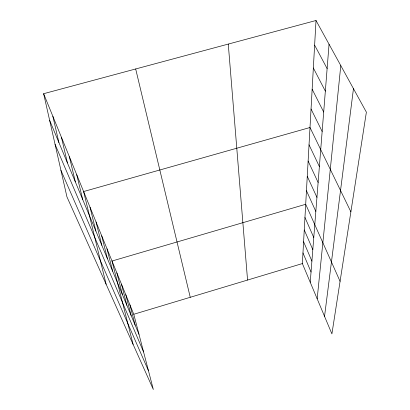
<?xml version="1.0" encoding="UTF-8"?>
<svg xmlns="http://www.w3.org/2000/svg" width="410" height="410" viewBox="0 0 410 410"><rect width="100%" height="100%" fill="white"/><g stroke="black" fill="none" stroke-linecap="round" stroke-linejoin="round"><path stroke-width="0.61" d="M316.013 20.5L366.376 112.166L331.905 333.894L302.37 263.568L316.013 20.5L43.624 93.706L66.943 196.887L153.335 389.5L133.778 314.275L43.624 93.706M310.232 282.29L329.051 44.229M317.176 298.823L340.787 65.59M324.541 316.361L353.466 88.657M133.778 314.275L302.37 263.568M314.629 45.146L327.124 68.583M313.348 67.993L325.345 91.117M312.154 89.231L323.69 112.022M311.046 109.024L322.152 131.472M350.883 211.842L310.006 127.51L83.614 191.547L106.118 284.232M309.037 144.822L319.38 166.578M308.125 161.063L318.124 182.47M307.269 176.331L316.945 197.389M306.46 190.711L315.833 211.427M340.074 281.337L305.701 204.282L112.012 261.026L133.101 344.395M304.958 217.479L313.773 237.508M60.946 170.355L148.456 370.727M304.261 229.954L312.815 249.644M303.595 241.756L311.907 261.119M55.073 144.366L143.577 351.959M302.969 252.949L311.046 271.984M49.641 120.345L138.98 334.278M129.888 304.763L135.162 325.145M125.788 294.728L131.133 315.5M121.452 284.125L126.874 305.301M116.87 272.911L122.364 294.498M107.01 248.788L112.647 271.23M101.7 235.801L107.41 258.674M96.053 221.984L101.829 245.308M90.036 207.265L95.868 231.05M76.737 174.727L82.676 199.45M135.679 68.967L190.25 297.291M69.362 156.681L75.343 181.886M61.428 137.278L67.44 162.96M52.875 116.348L58.896 142.511M228.267 44.08L247.563 280.056"/></g></svg>
